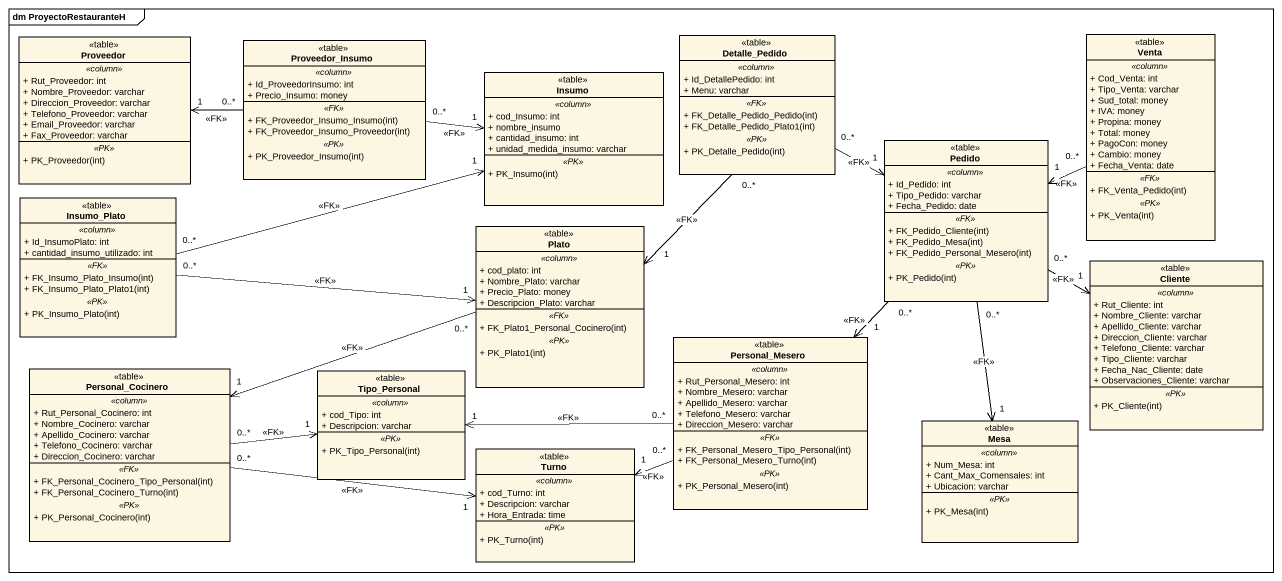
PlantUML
@startuml
mainframe dm ProyectoRestauranteH
hide circle
hide empty members
skinparam classAttributeIconSize 0
class Proveedor <<table>> {
  .. <<column>> ..
  + Rut_Proveedor: int
  + Nombre_Proveedor: varchar
  + Direccion_Proveedor: varchar
  + Telefono_Proveedor: varchar
  + Email_Proveedor: varchar
  + Fax_Proveedor: varchar
  .. <<PK>> ..
  + PK_Proveedor(int)
}
class Proveedor_Insumo <<table>> {
  .. <<column>> ..
  + Id_ProveedorInsumo: int
  + Precio_Insumo: money
  .. <<FK>> ..
  + FK_Proveedor_Insumo_Insumo(int)
  + FK_Proveedor_Insumo_Proveedor(int)
  .. <<PK>> ..
  + PK_Proveedor_Insumo(int)
}
class Detalle_Pedido <<table>> {
  .. <<column>> ..
  + Id_DetallePedido: int
  + Menu: varchar
  .. <<FK>> ..
  + FK_Detalle_Pedido_Pedido(int)
  + FK_Detalle_Pedido_Plato1(int)
  .. <<PK>> ..
  + PK_Detalle_Pedido(int)
}
class Venta <<table>> {
  .. <<column>> ..
  + Cod_Venta: int
  + Tipo_Venta: varchar
  + Sud_total: money
  + IVA: money
  + Propina: money
  + Total: money
  + PagoCon: money
  + Cambio: money
  + Fecha_Venta: date
  .. <<FK>> ..
  + FK_Venta_Pedido(int)
  .. <<PK>> ..
  + PK_Venta(int)
}
class Insumo <<table>> {
  .. <<column>> ..
  + cod_Insumo: int
  + nombre_insumo
  + cantidad_insumo: int
  + unidad_medida_insumo: varchar
  .. <<PK>> ..
  + PK_Insumo(int)
}
class Pedido <<table>> {
  .. <<column>> ..
  + Id_Pedido: int
  + Tipo_Pedido: varchar
  + Fecha_Pedido: date
  .. <<FK>> ..
  + FK_Pedido_Cliente(int)
  + FK_Pedido_Mesa(int)
  + FK_Pedido_Personal_Mesero(int)
  .. <<PK>> ..
  + PK_Pedido(int)
}
class Insumo_Plato <<table>> {
  .. <<column>> ..
  + Id_InsumoPlato: int
  + cantidad_insumo_utilizado: int
  .. <<FK>> ..
  + FK_Insumo_Plato_Insumo(int)
  + FK_Insumo_Plato_Plato1(int)
  .. <<PK>> ..
  + PK_Insumo_Plato(int)
}
class Plato <<table>> {
  .. <<column>> ..
  + cod_plato: int
  + Nombre_Plato: varchar
  + Precio_Plato: money
  + Descripcion_Plato: varchar
  .. <<FK>> ..
  + FK_Plato1_Personal_Cocinero(int)
  .. <<PK>> ..
  + PK_Plato1(int)
}
class Cliente <<table>> {
  .. <<column>> ..
  + Rut_Cliente: int
  + Nombre_Cliente: varchar
  + Apellido_Cliente: varchar
  + Direccion_Cliente: varchar
  + Telefono_Cliente: varchar
  + Tipo_Cliente: varchar
  + Fecha_Nac_Cliente: date
  + Observaciones_Cliente: varchar
  .. <<PK>> ..
  + PK_Cliente(int)
}
class Personal_Mesero <<table>> {
  .. <<column>> ..
  + Rut_Personal_Mesero: int
  + Nombre_Mesero: varchar
  + Apellido_Mesero: varchar
  + Telefono_Mesero: varchar
  + Direccion_Mesero: varchar
  .. <<FK>> ..
  + FK_Personal_Mesero_Tipo_Personal(int)
  + FK_Personal_Mesero_Turno(int)
  .. <<PK>> ..
  + PK_Personal_Mesero(int)
}
class Personal_Cocinero <<table>> {
  .. <<column>> ..
  + Rut_Personal_Cocinero: int
  + Nombre_Cocinero: varchar
  + Apellido_Cocinero: varchar
  + Telefono_Cocinero: varchar
  + Direccion_Cocinero: varchar
  .. <<FK>> ..
  + FK_Personal_Cocinero_Tipo_Personal(int)
  + FK_Personal_Cocinero_Turno(int)
  .. <<PK>> ..
  + PK_Personal_Cocinero(int)
}
class Tipo_Personal <<table>> {
  .. <<column>> ..
  + cod_Tipo: int
  + Descripcion: varchar
  .. <<PK>> ..
  + PK_Tipo_Personal(int)
}
class Mesa <<table>> {
  .. <<column>> ..
  + Num_Mesa: int
  + Cant_Max_Comensales: int
  + Ubicacion: varchar
  .. <<PK>> ..
  + PK_Mesa(int)
}
class Turno <<table>> {
  .. <<column>> ..
  + cod_Turno: int
  + Descripcion: varchar
  + Hora_Entrada: time
  .. <<PK>> ..
  + PK_Turno(int)
}
Proveedor_Insumo "0..*" -left-> "1" Proveedor : <<FK>>
Proveedor_Insumo "0..*" -right-> "1" Insumo : <<FK>>
Detalle_Pedido "0..*" -right-> "1" Pedido : <<FK>>
Detalle_Pedido "0..*" --> "1" Plato : <<FK>>
Venta "0..*" -left-> "1" Pedido : <<FK>>
Pedido "0..*" -right-> "1" Cliente : <<FK>>
Pedido "0..*" --> "1" Personal_Mesero : <<FK>>
Pedido "0..*" --> "1" Mesa : <<FK>>
Insumo_Plato "0..*" -right-> "1" Insumo : <<FK>>
Insumo_Plato "0..*" -right-> "1" Plato : <<FK>>
Plato "0..*" -left-> "1" Personal_Cocinero : <<FK>>
Personal_Mesero "0..*" -left-> "1" Tipo_Personal : <<FK>>
Personal_Mesero "0..*" -left-> "1" Turno : <<FK>>
Personal_Cocinero "0..*" -right-> "1" Tipo_Personal : <<FK>>
Personal_Cocinero "0..*" -right-> "1" Turno : <<FK>>
@enduml
